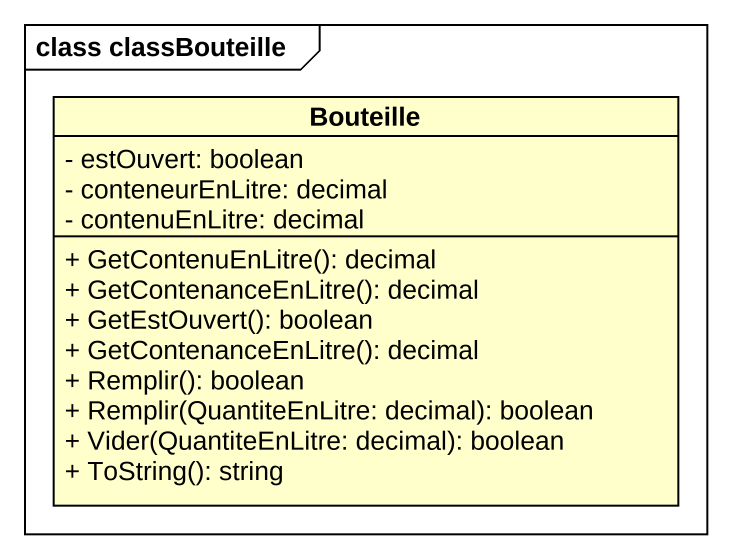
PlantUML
@startuml
mainframe class classBouteille
hide circle
hide empty members
skinparam classAttributeIconSize 0
class Bouteille {
  - estOuvert: boolean
  - conteneurEnLitre: decimal
  - contenuEnLitre: decimal
  + GetContenuEnLitre(): decimal
  + GetContenanceEnLitre(): decimal
  + GetEstOuvert(): boolean
  + GetContenanceEnLitre(): decimal
  + Remplir(): boolean
  + Remplir(QuantiteEnLitre: decimal): boolean
  + Vider(QuantiteEnLitre: decimal): boolean
  + ToString(): string
}
@enduml
